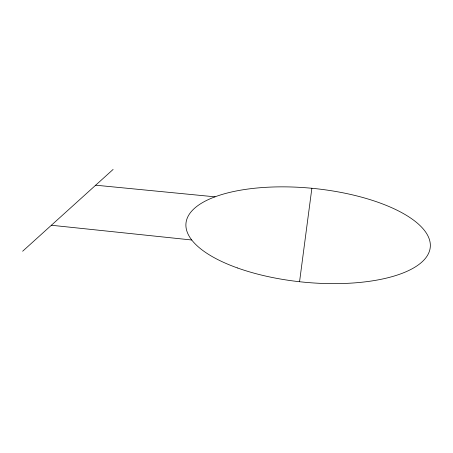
<?xml version="1.0" encoding="UTF-8"?>
<svg xmlns="http://www.w3.org/2000/svg" width="453" height="453" viewBox="0 0 453 453"><rect width="100%" height="100%" fill="white"/><g stroke="black" fill="none" stroke-linecap="round" stroke-linejoin="round"><path stroke-width="0.68" d="M299.563 281.687L311.874 188.233M22.65 251.228L113.12 169.433M95.685 185.198L215.067 196.84M51.382 225.254L191.732 239.994M237.4 267.933A122.723 47.118 5.6 0 0 429.84 249.699A122.723 47.118 5.6 0 0 257.191 187.989A122.723 47.118 5.6 0 0 237.4 267.933"/></g></svg>
